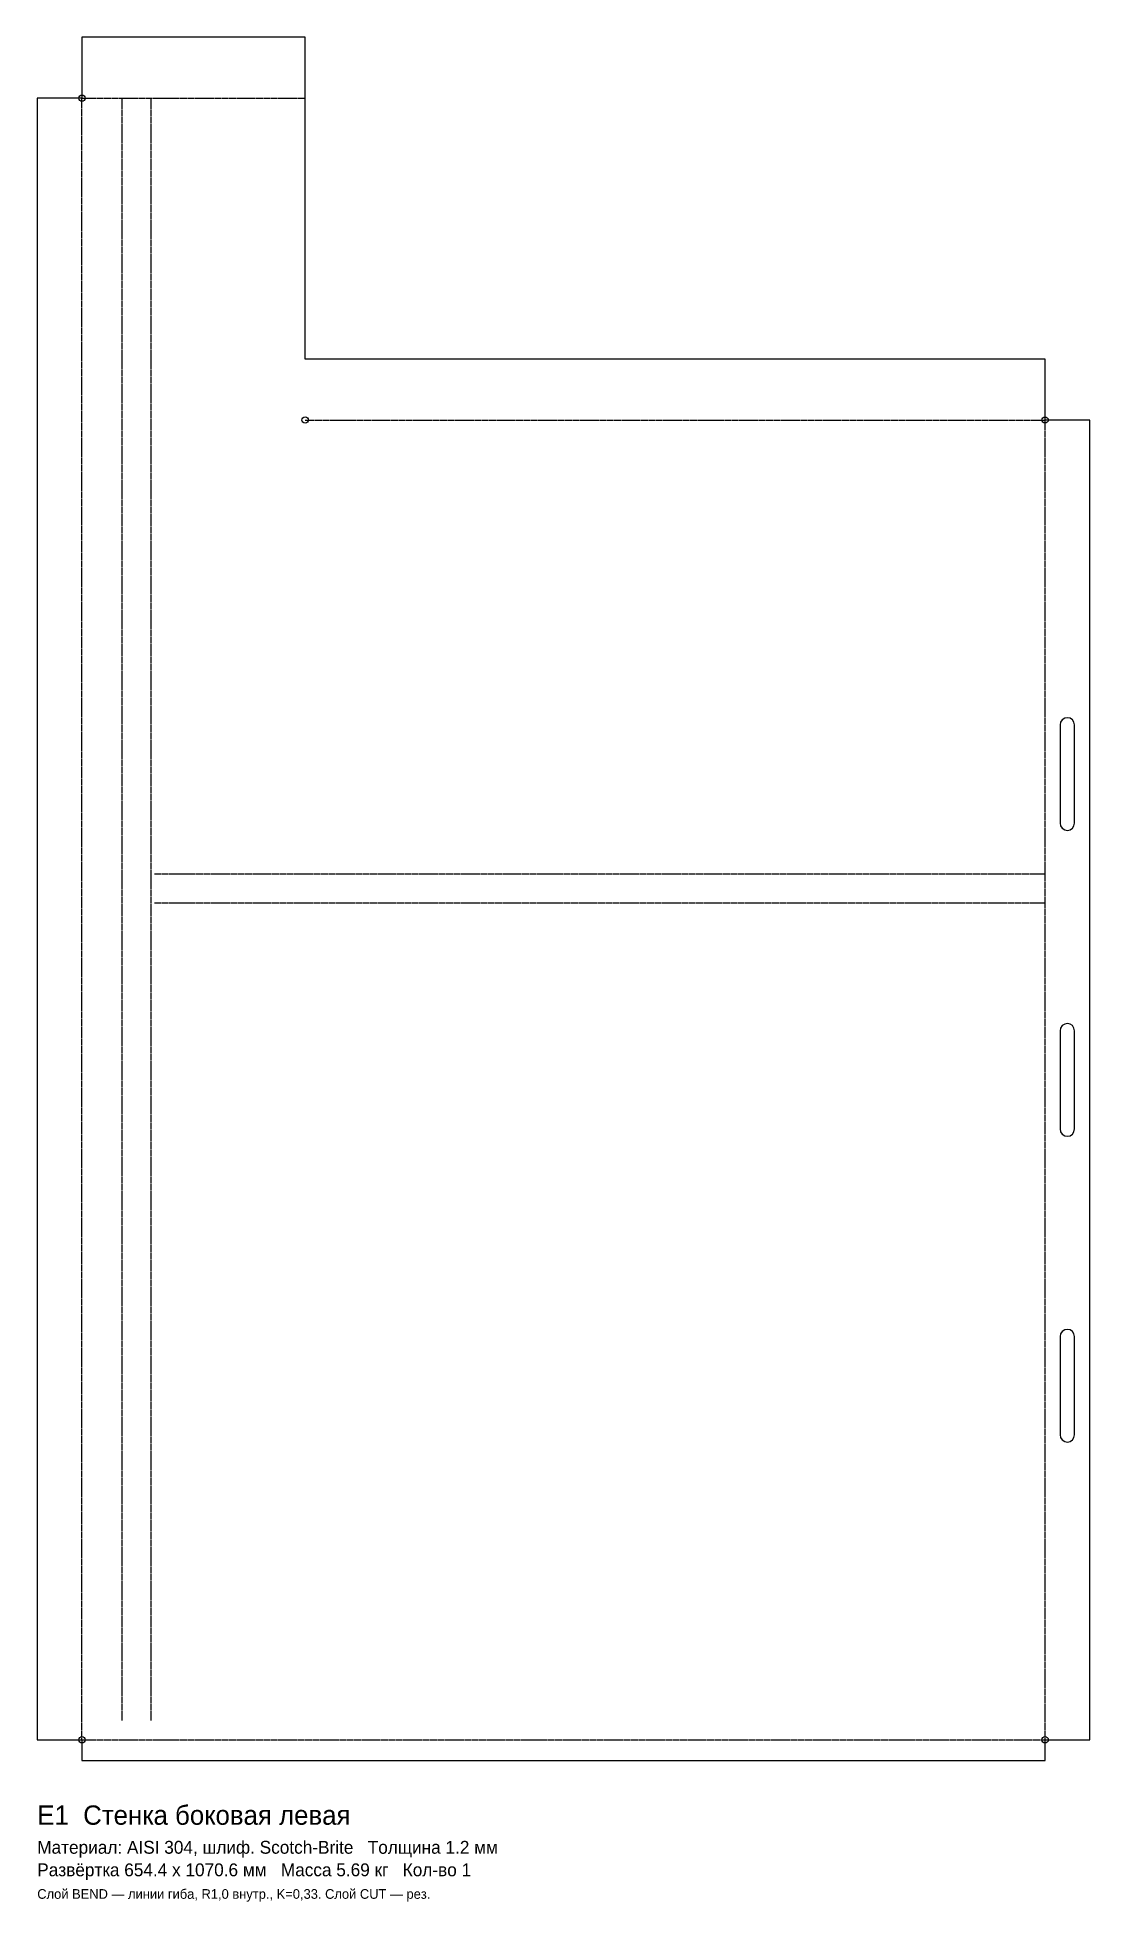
# Model space of a CAD drawing. Header units: millimetres. Extents: x 0 to 654, y -88 to 1071.
import ezdxf

# ---------------------------------------------------------------- set-up
doc = ezdxf.new("R2010")
doc.units = ezdxf.units.MM
doc.linetypes.add('DASHED', pattern=[1.524, 1.27, -0.254])
for name, color, linetype in [('BEND', 1, 'DASHED'), ('CUT', 7, 'Continuous'), ('INFO', 3, 'Continuous')]:
    doc.layers.add(name, color=color, linetype=linetype)

msp = doc.modelspace()

# ---------------------------------------------------------------- linework, layer by layer
at = {"layer": 'BEND'}
for p, q in [((27.8, 12.8), (27.8, 1032.8)), ((27.8, 1032.8), (166.6, 1032.8)), ((52.8, 24.8), (52.8, 1032.8)), ((70.8, 24.8), (70.8, 1032.8)), ((166.6, 832.8), (626.6, 832.8)), ((626.6, 12.8), (626.6, 832.8)), ((72.8, 550.8), (626.6, 550.8)), ((72.8, 532.8), (626.6, 532.8)), ((27.8, 12.8), (626.6, 12.8))]:
    msp.add_line(p, q, dxfattribs=at)
at = {"layer": 'CUT'}
for points in [[(27.8, 0), (626.6, 0), (626.6, 12.8), (654.4, 12.8), (654.4, 832.8), (626.6, 832.8), (626.6, 870.6), (166.6, 870.6), (166.6, 1032.8), (166.6, 1070.6), (27.8, 1070.6), (27.8, 1032.8), (0, 1032.8), (0, 12.8), (27.8, 12.8)], [(645, 643.3), (644.6, 645), (643.7, 646.5), (642.2, 647.5), (640.5, 647.8), (638.8, 647.5), (637.3, 646.5), (636.3, 645), (636, 643.3), (636, 582.3), (636.3, 580.6), (637.3, 579.1), (638.8, 578.1), (640.5, 577.8), (642.2, 578.1), (643.7, 579.1), (644.6, 580.6), (645, 582.3)], [(645, 453.3), (644.6, 455), (643.7, 456.5), (642.2, 457.5), (640.5, 457.8), (638.8, 457.5), (637.3, 456.5), (636.3, 455), (636, 453.3), (636, 392.3), (636.3, 390.6), (637.3, 389.1), (638.8, 388.1), (640.5, 387.8), (642.2, 388.1), (643.7, 389.1), (644.6, 390.6), (645, 392.3)], [(645, 263.3), (644.6, 265), (643.7, 266.5), (642.2, 267.5), (640.5, 267.8), (638.8, 267.5), (637.3, 266.5), (636.3, 265), (636, 263.3), (636, 202.3), (636.3, 200.6), (637.3, 199.1), (638.8, 198.1), (640.5, 197.8), (642.2, 198.1), (643.7, 199.1), (644.6, 200.6), (645, 202.3)]]:
    msp.add_lwpolyline(points, close=True, dxfattribs=at)
for centre in [(27.8, 1032.8), (166.6, 832.8), (626.6, 832.8), (27.8, 12.8), (626.6, 12.8)]:
    msp.add_circle(centre, 2, dxfattribs=at)

# ---------------------------------------------------------------- texts
at = {"layer": 'INFO'}
for s, height, p in [('E1  Стенка боковая левая', 12, (0, -40)), ('Материал: AISI 304, шлиф. Scotch-Brite   Толщина 1.2 мм', 8, (0, -58)), ('Развёртка 654.4 x 1070.6 мм   Масса 5.69 кг   Кол-во 1', 8, (0, -72)), ('Слой BEND — линии гиба, R1,0 внутр., K=0,33. Слой CUT — рез.', 6, (0, -86))]:
    msp.add_text(s, height=height, dxfattribs=at).set_placement(p)

doc.saveas('drawing.dxf')
